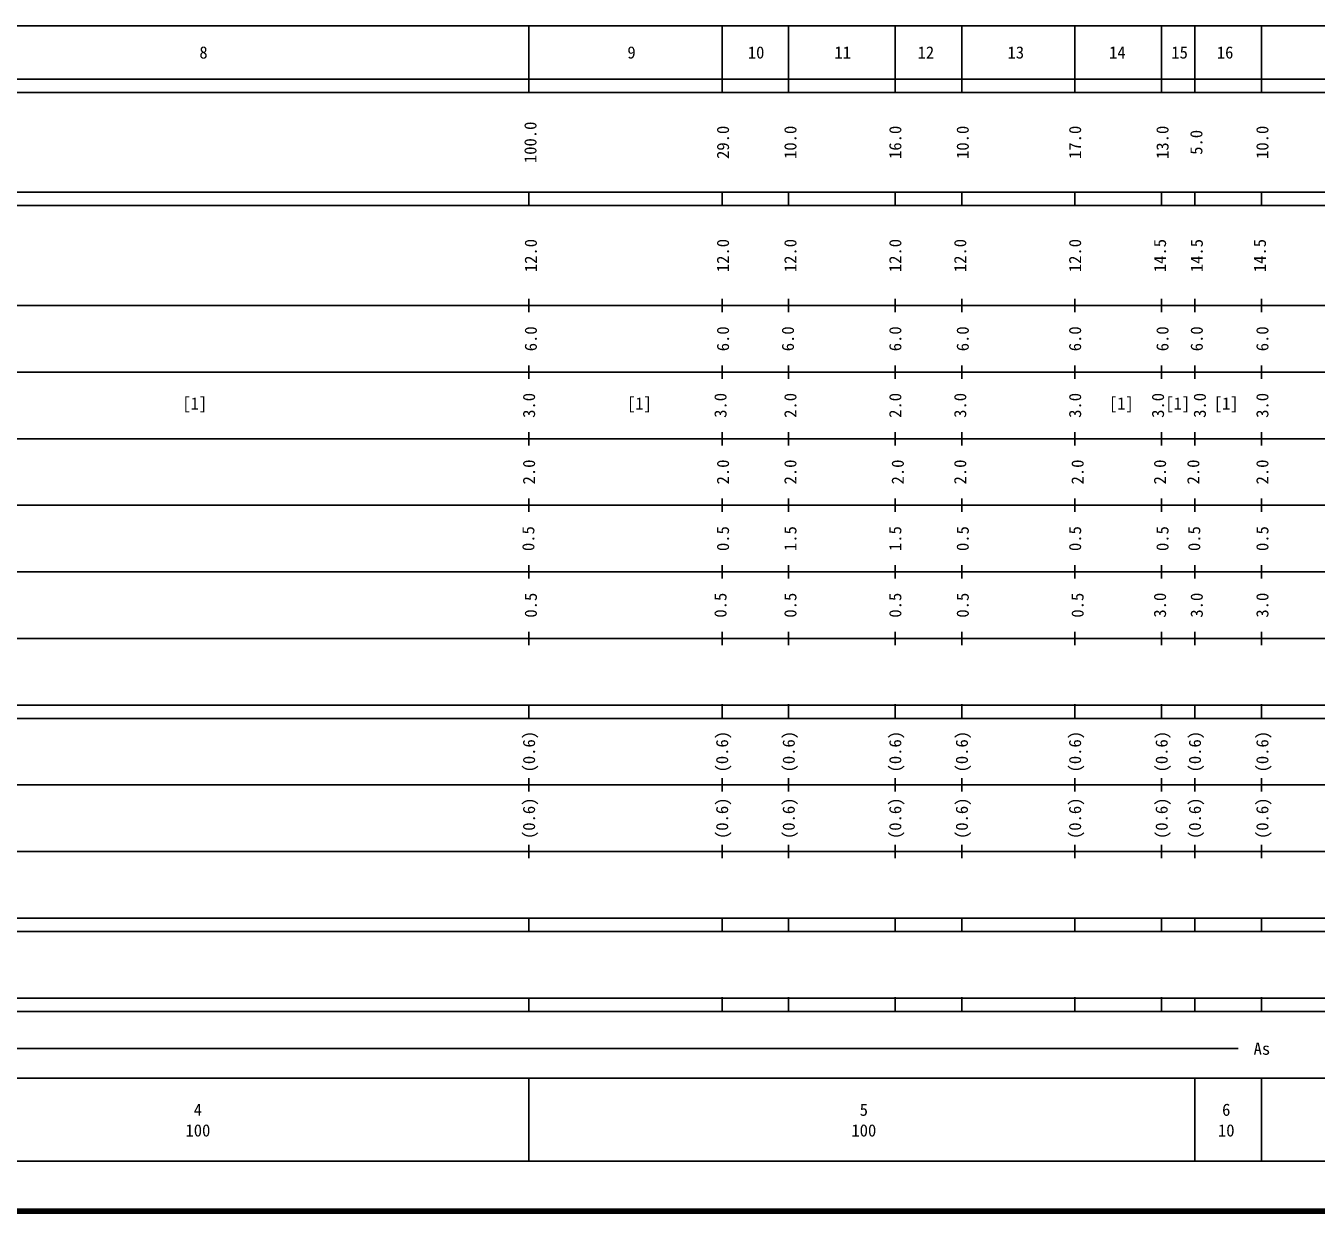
# Model space of a CAD drawing. Units: millimetres on the paper, enlarged 1000 times. Extents: x 40000 to 680000, y 20000 to 380000.
# Drawn here: x 292442 to 486221, y 20000 to 198000 of the extents above; entities that cross this region are included whole.
import ezdxf
from ezdxf.enums import TextEntityAlignment as Align

# ---------------------------------------------------------------- set-up
doc = ezdxf.new("R2010")
doc.units = ezdxf.units.MM
doc.header["$LTSCALE"] = 1000
doc.layers.add('M-TTL', color=2, linetype='Continuous', lineweight=140)
doc.layers.add('M-TTL-BAND', color=7, linetype='Continuous', lineweight=25)
doc.styles.add('ＭＳ ゴシック', font='')
doc.styles.get('ＭＳ ゴシック').set_extended_font_data('MS Gothic')

msp = doc.modelspace()

# ---------------------------------------------------------------- linework, layer by layer
at = {"layer": 'M-TTL'}
msp.add_line((40000, 20000), (680000, 20000), dxfattribs=at)
at = {"layer": 'M-TTL-BAND'}
for p, q in [((68000, 198000), (579000, 198000)), ((368000, 198000), (368000, 188000)), ((397000, 198000), (397000, 188000)), ((407000, 198000), (407000, 188000)), ((423000, 198000), (423000, 188000)), ((433000, 198000), (433000, 188000)), ((450000, 198000), (450000, 188000)), ((463000, 198000), (463000, 188000)), ((468000, 198000), (468000, 188000)), ((478000, 198000), (478000, 188000)), ((40000, 190000), (579000, 190000)), ((40000, 188000), (579000, 188000)), ((40000, 173000), (579000, 173000)), ((368000, 171000), (368000, 173000)), ((397000, 173000), (397000, 171000)), ((407000, 173000), (407000, 171000)), ((423000, 173000), (423000, 171000)), ((433000, 173000), (433000, 171000)), ((450000, 173000), (450000, 171000)), ((463000, 173000), (463000, 171000)), ((468000, 171000), (468000, 173000)), ((478000, 173000), (478000, 171000)), ((40000, 171000), (579000, 171000)), ((368000, 155000), (368000, 157000)), ((397000, 157000), (397000, 155000)), ((407000, 157000), (407000, 155000)), ((423000, 157000), (423000, 155000)), ((433000, 157000), (433000, 155000)), ((450000, 157000), (450000, 155000)), ((463000, 157000), (463000, 155000)), ((468000, 155000), (468000, 157000)), ((478000, 157000), (478000, 155000)), ((40000, 156000), (579000, 156000)), ((46000, 146000), (579000, 146000)), ((368000, 145000), (368000, 147000)), ((397000, 147000), (397000, 145000)), ((407000, 147000), (407000, 145000)), ((423000, 147000), (423000, 145000)), ((433000, 147000), (433000, 145000)), ((450000, 147000), (450000, 145000)), ((463000, 147000), (463000, 145000)), ((468000, 145000), (468000, 147000)), ((478000, 147000), (478000, 145000)), ((52000, 136000), (579000, 136000)), ((368000, 135000), (368000, 137000)), ((397000, 137000), (397000, 135000)), ((407000, 137000), (407000, 135000)), ((423000, 137000), (423000, 135000)), ((433000, 137000), (433000, 135000)), ((450000, 137000), (450000, 135000)), ((463000, 137000), (463000, 135000)), ((468000, 135000), (468000, 137000)), ((478000, 137000), (478000, 135000)), ((46000, 126000), (579000, 126000)), ((368000, 125000), (368000, 127000)), ((397000, 127000), (397000, 125000)), ((407000, 127000), (407000, 125000)), ((423000, 127000), (423000, 125000)), ((433000, 127000), (433000, 125000)), ((450000, 127000), (450000, 125000)), ((463000, 127000), (463000, 125000)), ((468000, 125000), (468000, 127000)), ((478000, 127000), (478000, 125000)), ((368000, 115000), (368000, 117000)), ((397000, 117000), (397000, 115000)), ((407000, 117000), (407000, 115000)), ((423000, 117000), (423000, 115000)), ((433000, 117000), (433000, 115000)), ((450000, 117000), (450000, 115000)), ((463000, 117000), (463000, 115000)), ((468000, 115000), (468000, 117000)), ((478000, 117000), (478000, 115000)), ((52000, 116000), (579000, 116000)), ((368000, 105000), (368000, 107000)), ((397000, 107000), (397000, 105000)), ((407000, 107000), (407000, 105000)), ((423000, 107000), (423000, 105000)), ((433000, 107000), (433000, 105000)), ((450000, 107000), (450000, 105000)), ((463000, 107000), (463000, 105000)), ((468000, 105000), (468000, 107000)), ((478000, 107000), (478000, 105000)), ((46000, 106000), (579000, 106000)), ((40000, 96000), (579000, 96000)), ((368000, 94000), (368000, 96000)), ((397000, 96126), (397000, 94126)), ((407000, 96126), (407000, 94126)), ((423000, 96126), (423000, 94126)), ((433000, 96126), (433000, 94126)), ((450000, 96126), (450000, 94126)), ((463000, 96126), (463000, 94126)), ((468000, 94000), (468000, 96000)), ((478000, 96126), (478000, 94126)), ((40000, 94000), (579000, 94000)), ((49000, 84000), (579000, 84000)), ((368000, 83000), (368000, 85000)), ((397000, 85000), (397000, 83000)), ((407000, 85000), (407000, 83000)), ((423000, 85000), (423000, 83000)), ((433000, 85000), (433000, 83000)), ((450000, 85000), (450000, 83000)), ((463000, 85000), (463000, 83000)), ((468000, 83000), (468000, 85000)), ((478000, 85000), (478000, 83000)), ((40000, 74000), (579000, 74000)), ((368000, 73000), (368000, 75000)), ((397000, 75000), (397000, 73000)), ((407000, 75000), (407000, 73000)), ((423000, 75000), (423000, 73000)), ((433000, 75000), (433000, 73000)), ((450000, 75000), (450000, 73000)), ((463000, 75000), (463000, 73000)), ((468000, 73000), (468000, 75000)), ((478000, 75000), (478000, 73000)), ((40000, 64000), (579000, 64000)), ((368000, 62000), (368000, 64000)), ((397000, 64126), (397000, 62126)), ((407000, 64126), (407000, 62126)), ((423000, 64126), (423000, 62126)), ((433000, 64126), (433000, 62126)), ((450000, 64126), (450000, 62126)), ((463000, 64126), (463000, 62126)), ((468000, 62000), (468000, 64000)), ((478000, 64126), (478000, 62126)), ((40000, 62000), (579000, 62000)), ((40000, 52000), (579000, 52000)), ((368000, 50000), (368000, 52000)), ((397000, 52126), (397000, 50126)), ((407000, 52126), (407000, 50126)), ((423000, 52126), (423000, 50126)), ((433000, 52126), (433000, 50126)), ((450000, 52126), (450000, 50126)), ((463000, 52126), (463000, 50126)), ((468000, 50000), (468000, 52000)), ((478000, 52126), (478000, 50126)), ((40000, 50000), (579000, 50000)), ((187902, 44406), (474506, 44406)), ((40000, 40000), (579000, 40000)), ((368000, 40000), (368000, 27500)), ((468000, 40000), (468000, 27500)), ((478000, 40000), (478000, 27500)), ((68000, 27500), (579000, 27500))]:
    msp.add_line(p, q, dxfattribs=at)

# ---------------------------------------------------------------- texts
at = {"layer": 'M-TTL-BAND', "style": 'ＭＳ ゴシック'}
for s, p in [('8', (319130, 194000)), ('9', (383405, 194000)), ('10', (402111, 194000)), ('11', (415112, 194000)), ('12', (427612, 194000)), ('13', (441113, 194000)), ('14', (456363, 194000)), ('15', (465709, 194000)), ('16', (472542, 194000)), ('[1]', (317813, 141300)), ('[1]', (384586, 141300)), ('[1]', (456959, 141300)), ('[1]', (465433, 141300)), ('[1]', (472703, 141300)), ('As', (478066, 44406)), ('4', (318288, 35238)), ('5', (418288, 35238)), ('6', (472715, 35238)), ('100', (318288, 32131)), ('100', (418288, 32131)), ('10', (472715, 32131))]:
    msp.add_text(s, height=1833, dxfattribs=at).set_placement(p, align=Align.MIDDLE_CENTER)
for s, p in [('100.0', (368213, 180500)), ('29.0', (397127, 180500)), ('10.0', (407252, 180500)), ('16.0', (423003, 180500)), ('10.0', (433128, 180500)), ('17.0', (450004, 180500)), ('13.0', (463129, 180500)), ('5.0', (468213, 180500)), ('10.0', (478130, 180500)), ('12.0', (368271, 163500)), ('12.0', (397127, 163500)), ('12.0', (407252, 163500)), ('12.0', (423003, 163500)), ('12.0', (432753, 163500)), ('12.0', (450004, 163500)), ('14.5', (462754, 163500)), ('14.5', (468271, 163500)), ('14.5', (477755, 163500)), ('6.0', (368271, 151000)), ('6.0', (397127, 151000)), ('6.0', (406877, 151000)), ('6.0', (423003, 151000)), ('6.0', (433128, 151000)), ('6.0', (450004, 151000)), ('6.0', (463129, 151000)), ('6.0', (468271, 151000)), ('6.0', (478130, 151000)), ('3.0', (368002, 141000)), ('3.0', (396752, 141000)), ('2.0', (407252, 141000)), ('2.0', (423003, 141000)), ('3.0', (432753, 141000)), ('3.0', (450004, 141000)), ('3.0', (462452, 141000)), ('3.0', (468731, 141000)), ('3.0', (478130, 141000)), ('2.0', (368002, 131000)), ('2.0', (397127, 131000)), ('2.0', (407252, 131000)), ('2.0', (423378, 131000)), ('2.0', (432753, 131000)), ('2.0', (450379, 131000)), ('2.0', (462754, 131000)), ('2.0', (467754, 131000)), ('2.0', (478130, 131000)), ('0.5', (367896, 121000)), ('0.5', (397127, 121000)), ('1.5', (407252, 121000)), ('1.5', (423003, 121000)), ('0.5', (433128, 121000)), ('0.5', (450004, 121000)), ('0.5', (463129, 121000)), ('0.5', (467896, 121000)), ('0.5', (478130, 121000)), ('0.5', (368271, 111000)), ('0.5', (396752, 111000)), ('0.5', (407252, 111000)), ('0.5', (423003, 111000)), ('0.5', (433128, 111000)), ('0.5', (450379, 111000)), ('3.0', (462754, 111000)), ('3.0', (468271, 111000)), ('3.0', (478130, 111000)), ('(0.6)', (368000, 89000)), ('(0.6)', (397000, 89000)), ('(0.6)', (407000, 89000)), ('(0.6)', (423000, 89000)), ('(0.6)', (433000, 89000)), ('(0.6)', (450000, 89000)), ('(0.6)', (463000, 89000)), ('(0.6)', (468000, 89000)), ('(0.6)', (478130, 89000)), ('(0.6)', (368000, 79000)), ('(0.6)', (397000, 79000)), ('(0.6)', (407000, 79000)), ('(0.6)', (423000, 79000)), ('(0.6)', (433000, 79000)), ('(0.6)', (450000, 79000)), ('(0.6)', (463000, 79000)), ('(0.6)', (468000, 79000)), ('(0.6)', (478130, 79000))]:
    msp.add_text(s, height=1833, rotation=90, dxfattribs=at).set_placement(p, align=Align.MIDDLE_CENTER)

doc.saveas('drawing.dxf')
